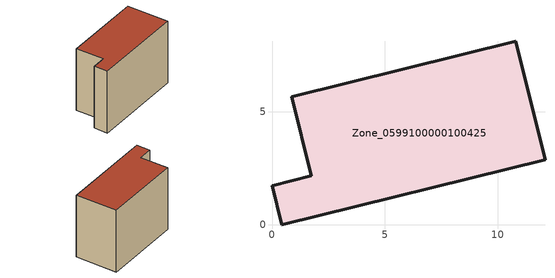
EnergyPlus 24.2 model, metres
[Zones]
Zone_0599100000100425
 floor ground (C_G): 0,1.73 1.74,2.16 0.87,5.67 10.78,8.11 12.08,2.88 0.43,0 z0
 wall outside (C_F): 1.74,2.16 0,1.73 0.43,0 12.08,2.88 10.78,8.11 0.87,5.67 1.74,2.16 z0:8.31
 roof outside (C_R): 10.78,8.11 0.87,5.67 1.74,2.16 0,1.73 0.43,0 12.08,2.88 z8.31
[BUILDING]
Pand.0599100000100425: North Axis=0; Terrain=City; Loads Convergence Tolerance Value=0.04; Temperature Convergence Tolerance Value=0.4; Solar Distribution=FullExterior; Maximum Number of Warmup Days=25; Minimum Number of Warmup Days=1
[Site:Location]
Rotterdam.The.Hague.AP_ZH_NLD Design_Conditions: Latitude=51.96; Longitude=4.45; Time Zone=1; Elevation=-4.5
[SITE:GROUNDTEMPERATURE:BUILDINGSURFACE]
18, 18, 18, 18, 18, 18, 18, 18, 18, 18, 18, 18
[MATERIAL] Thermal Absorptance=0.9; Solar Absorptance=0.7; Visible Absorptance=0.7
Name | Roughness | Thickness | Conductivity | Density | Specific Heat
G.TI.1975-1991 | MediumSmooth | 0.15 | 0.288461 | 540 | 1210
F.TI.1975-1991 | Rough | 0.3 | 0.230769 | 1920 | 840
R.TI.1975-1991 | MediumRough | 0.2 | 0.153846 | 1500 | 1000
[CONSTRUCTION]
C_G: G.TI.1975-1991
C_F: F.TI.1975-1991
C_R: R.TI.1975-1991
[ZONE]
Zone_0599100000100425: Type=1; Multiplier=1; Ceiling Height=Autocalculate; Volume=Autocalculate; Floor Area=autocalculate; Part of Total Floor Area=Yes
[ZONEINFILTRATION:DESIGNFLOWRATE]
Infil_Zone_0599100000100425: Zone or ZoneList or Space or SpaceList=Zone_0599100000100425; Schedule=AlwaysOn; Design Flow Rate Calculation Method=Flow/Area; Flow Rate per Floor Area=0.003; Constant Term Coefficient=1; Temperature Term Coefficient=0; Velocity Term Coefficient=0; Velocity Squared Term Coefficient=0
[HVACTEMPLATE:ZONE:IDEALLOADSAIRSYSTEM]
Zone_0599100000100425: Maximum Heating Supply Air Temperature=50; Minimum Cooling Supply Air Temperature=13; Maximum Heating Supply Air Humidity Ratio=0.0156; Minimum Cooling Supply Air Humidity Ratio=0.0077; Heating Limit=NoLimit; Cooling Limit=NoLimit; Dehumidification Control Type=ConstantSensibleHeatRatio; Cooling Sensible Heat Ratio=0.7; Dehumidification Setpoint=60; Humidification Control Type=None; Humidification Setpoint=30; Outdoor Air Method=None; Outdoor Air Flow Rate per Person=0.00944; Outdoor Air Flow Rate per Zone Floor Area=0; Outdoor Air Flow Rate per Zone=0; Demand Controlled Ventilation Type=None; Outdoor Air Economizer Type=NoEconomizer; Heat Recovery Type=None; Sensible Heat Recovery Effectiveness=0.7; Latent Heat Recovery Effectiveness=0.65
[ZONECONTROL:THERMOSTAT]
ThermostatControl_Zone_0599100000100425: Zone or ZoneList=Zone_0599100000100425; Control Type Schedule=DualSetpointControlType; Control 1=Thermostat_Zone_0599100000100425; Temperature Difference Between Cutout And Setpoint=0
[THERMOSTATSETPOINT:DUALSETPOINT]
Thermostat_Zone_0599100000100425: Heating Setpoint Temperature Schedule=HeatingSetpoint_Zone_0599100000100425; Cooling Setpoint Temperature Schedule=CoolingSetpoint_Zone_0599100000100425
[SCHEDULE:COMPACT]
HeatingSetpoint_Zone_0599100000100425: Through: 12/31, For: AllDays, Until: 24:00, 21
CoolingSetpoint_Zone_0599100000100425: Through: 12/31, For: AllDays, Until: 24:00, 24
DualSetpointControlType: Through: 12/31, For: AllDays, Until: 24:00, 4
AlwaysOn: Through: 12/31, For: AllDays, Until: 24:00, 1
